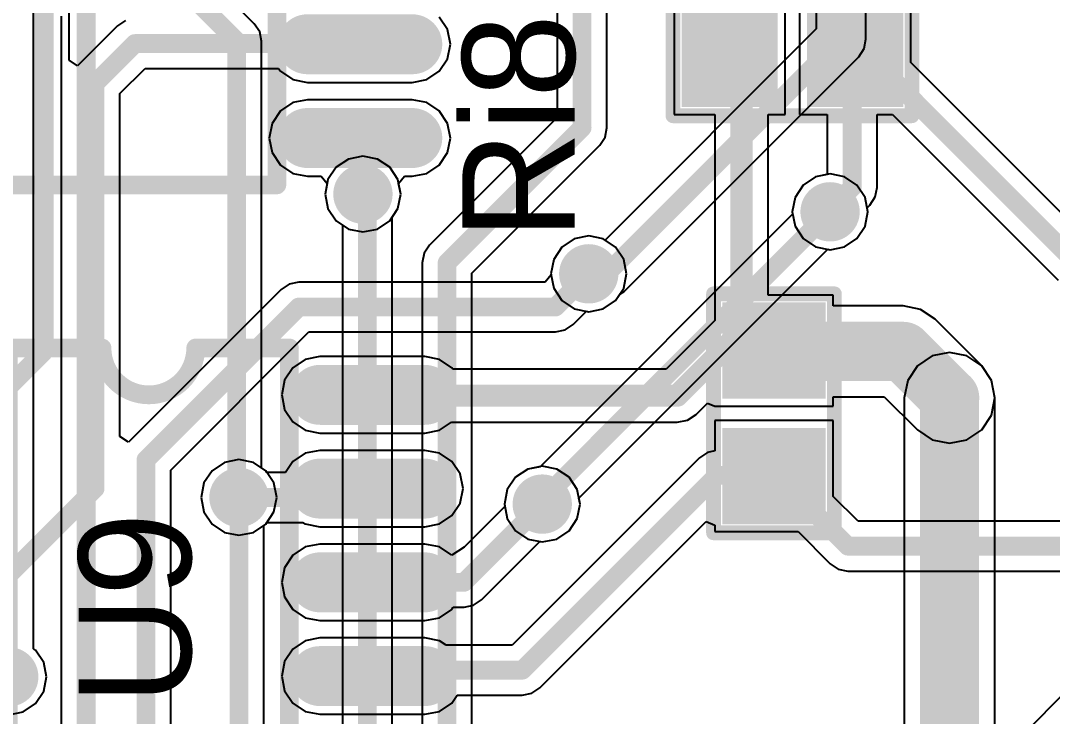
# Model space of a CAD drawing. Extents: x 60 to 151, y 116 to 276.
# Drawn here: x 85.82 to 99.8, y 165.63 to 175.06 of the extents above; entities that cross this region are included whole.
import ezdxf

# ---------------------------------------------------------------- set-up
doc = ezdxf.new("R2010")
doc.units = 0
doc.header["$MEASUREMENT"] = 0
doc.layers.get('0').update_dxf_attribs({"linetype": 'CONTINUOUS'})
for name, color, linetype in [('BOTTOMLAYER', 5, 'CONTINUOUS'), ('BOTTOMSOLDER', 6, 'CONTINUOUS'), ('MULTILAYER', 9, 'CONTINUOUS'), ('TOPLAYER', 1, 'CONTINUOUS'), ('TOPOVERLAY', 2, 'CONTINUOUS'), ('TOPPASTE', 8, 'CONTINUOUS'), ('TOPSOLDER', 216, 'CONTINUOUS'), ('VIAHOLELAYER', 16, 'CONTINUOUS')]:
    doc.layers.add(name, color=color, linetype=linetype)

# ---------------------------------------------------------------- blocks, each defined once
blk = doc.blocks.new('____16_8')
at = {"layer": 'TOPLAYER', "const_width": 0.61}
for points in [[(0.711, 0), (-0.711, 0)], [(6.769, 0), (5.347, 0)], [(0.711, -1.27), (-0.711, -1.27)], [(6.769, -1.27), (5.347, -1.27)], [(0.711, -2.54), (-0.711, -2.54)], [(6.769, -2.54), (5.347, -2.54)], [(0.711, -3.81), (-0.711, -3.81)], [(6.769, -3.81), (5.347, -3.81)], [(0.711, -5.08), (-0.711, -5.08)], [(6.769, -5.08), (5.347, -5.08)], [(0.711, -6.35), (-0.711, -6.35)], [(6.769, -6.35), (5.347, -6.35)], [(0.711, -7.62), (-0.711, -7.62)], [(6.769, -7.62), (5.347, -7.62)], [(0.711, -8.89), (-0.711, -8.89)], [(6.769, -8.89), (5.347, -8.89)]]:
    blk.add_lwpolyline(points, dxfattribs=at)
at = {"layer": 'TOPLAYER', "const_width": 0.305}
for points in [[(-0.864, 0, 1), (-0.559, 0, 1)], [(0.559, 0, 1), (0.864, 0, 1)], [(5.194, 0, 1), (5.499, 0, 1)], [(6.617, 0, 1), (6.922, 0, 1)], [(-0.864, -1.27, 1), (-0.559, -1.27, 1)], [(0.559, -1.27, 1), (0.864, -1.27, 1)], [(5.194, -1.27, 1), (5.499, -1.27, 1)], [(6.617, -1.27, 1), (6.922, -1.27, 1)], [(-0.864, -2.54, 1), (-0.559, -2.54, 1)], [(0.559, -2.54, 1), (0.864, -2.54, 1)], [(5.194, -2.54, 1), (5.499, -2.54, 1)], [(6.617, -2.54, 1), (6.922, -2.54, 1)], [(-0.864, -3.81, 1), (-0.559, -3.81, 1)], [(0.559, -3.81, 1), (0.864, -3.81, 1)], [(5.194, -3.81, 1), (5.499, -3.81, 1)], [(6.617, -3.81, 1), (6.922, -3.81, 1)], [(-0.864, -5.08, 1), (-0.559, -5.08, 1)], [(0.559, -5.08, 1), (0.864, -5.08, 1)], [(5.194, -5.08, 1), (5.499, -5.08, 1)], [(6.617, -5.08, 1), (6.922, -5.08, 1)], [(-0.864, -6.35, 1), (-0.559, -6.35, 1)], [(0.559, -6.35, 1), (0.864, -6.35, 1)], [(5.194, -6.35, 1), (5.499, -6.35, 1)], [(6.617, -6.35, 1), (6.922, -6.35, 1)], [(-0.864, -7.62, 1), (-0.559, -7.62, 1)], [(0.559, -7.62, 1), (0.864, -7.62, 1)], [(5.194, -7.62, 1), (5.499, -7.62, 1)], [(6.617, -7.62, 1), (6.922, -7.62, 1)], [(-0.864, -8.89, 1), (-0.559, -8.89, 1)], [(0.559, -8.89, 1), (0.864, -8.89, 1)], [(5.194, -8.89, 1), (5.499, -8.89, 1)], [(6.617, -8.89, 1), (6.922, -8.89, 1)]]:
    blk.add_lwpolyline(points, format="xyb", close=True, dxfattribs=at)
at = {"layer": 'TOPOVERLAY', "const_width": 0.254}
for points in [[(1.124, 0.635), (2.394, 0.635)], [(1.124, -9.525), (1.124, 0.635)], [(3.664, 0.635), (4.934, 0.635)], [(4.934, -9.525), (4.934, 0.635)], [(1.124, -9.525), (4.934, -9.525)]]:
    blk.add_lwpolyline(points, dxfattribs=at)
at = {"layer": 'TOPOVERLAY', "const_width": 0.127}
for points in [[(1.061, 0.635, 1), (1.188, 0.635, 1)], [(1.061, 0.635, 1), (1.188, 0.635, 1)], [(2.331, 0.635, 1), (2.458, 0.635, 1)], [(2.331, 0.635, 1), (2.458, 0.635, 1)], [(3.601, 0.635, 1), (3.728, 0.635, 1)], [(3.601, 0.635, 1), (3.728, 0.635, 1)], [(4.871, 0.635, 1), (4.998, 0.635, 1)], [(4.871, 0.635, 1), (4.998, 0.635, 1)], [(1.061, -9.525, 1), (1.188, -9.525, 1)], [(1.061, -9.525, 1), (1.188, -9.525, 1)], [(4.871, -9.525, 1), (4.998, -9.525, 1)], [(4.871, -9.525, 1), (4.998, -9.525, 1)]]:
    blk.add_lwpolyline(points, format="xyb", close=True, dxfattribs=at)
at = {"layer": 'TOPOVERLAY', "const_width": 0.254}
blk.add_lwpolyline([(3.664, 0.635, -1), (2.394, 0.635)], format="xyb", dxfattribs=at)
at = {"layer": 'TOPPASTE', "const_width": 0.61}
for points in [[(0.711, 0), (-0.711, 0)], [(6.769, 0), (5.347, 0)], [(0.711, -1.27), (-0.711, -1.27)], [(6.769, -1.27), (5.347, -1.27)], [(0.711, -2.54), (-0.711, -2.54)], [(6.769, -2.54), (5.347, -2.54)], [(0.711, -3.81), (-0.711, -3.81)], [(6.769, -3.81), (5.347, -3.81)], [(0.711, -5.08), (-0.711, -5.08)], [(6.769, -5.08), (5.347, -5.08)], [(0.711, -6.35), (-0.711, -6.35)], [(6.769, -6.35), (5.347, -6.35)], [(0.711, -7.62), (-0.711, -7.62)], [(6.769, -7.62), (5.347, -7.62)], [(0.711, -8.89), (-0.711, -8.89)], [(6.769, -8.89), (5.347, -8.89)]]:
    blk.add_lwpolyline(points, dxfattribs=at)
at = {"layer": 'TOPPASTE', "const_width": 0.305}
for points in [[(-0.864, 0, 1), (-0.559, 0, 1)], [(0.559, 0, 1), (0.864, 0, 1)], [(5.194, 0, 1), (5.499, 0, 1)], [(6.617, 0, 1), (6.922, 0, 1)], [(-0.864, -1.27, 1), (-0.559, -1.27, 1)], [(0.559, -1.27, 1), (0.864, -1.27, 1)], [(5.194, -1.27, 1), (5.499, -1.27, 1)], [(6.617, -1.27, 1), (6.922, -1.27, 1)], [(-0.864, -2.54, 1), (-0.559, -2.54, 1)], [(0.559, -2.54, 1), (0.864, -2.54, 1)], [(5.194, -2.54, 1), (5.499, -2.54, 1)], [(6.617, -2.54, 1), (6.922, -2.54, 1)], [(-0.864, -3.81, 1), (-0.559, -3.81, 1)], [(0.559, -3.81, 1), (0.864, -3.81, 1)], [(5.194, -3.81, 1), (5.499, -3.81, 1)], [(6.617, -3.81, 1), (6.922, -3.81, 1)], [(-0.864, -5.08, 1), (-0.559, -5.08, 1)], [(0.559, -5.08, 1), (0.864, -5.08, 1)], [(5.194, -5.08, 1), (5.499, -5.08, 1)], [(6.617, -5.08, 1), (6.922, -5.08, 1)], [(-0.864, -6.35, 1), (-0.559, -6.35, 1)], [(0.559, -6.35, 1), (0.864, -6.35, 1)], [(5.194, -6.35, 1), (5.499, -6.35, 1)], [(6.617, -6.35, 1), (6.922, -6.35, 1)], [(-0.864, -7.62, 1), (-0.559, -7.62, 1)], [(0.559, -7.62, 1), (0.864, -7.62, 1)], [(5.194, -7.62, 1), (5.499, -7.62, 1)], [(6.617, -7.62, 1), (6.922, -7.62, 1)], [(-0.864, -8.89, 1), (-0.559, -8.89, 1)], [(0.559, -8.89, 1), (0.864, -8.89, 1)], [(5.194, -8.89, 1), (5.499, -8.89, 1)], [(6.617, -8.89, 1), (6.922, -8.89, 1)]]:
    blk.add_lwpolyline(points, format="xyb", close=True, dxfattribs=at)
at = {"layer": 'TOPSOLDER', "const_width": 0.813}
for points in [[(0.711, 0), (-0.711, 0)], [(6.769, 0), (5.347, 0)], [(0.711, -1.27), (-0.711, -1.27)], [(6.769, -1.27), (5.347, -1.27)], [(0.711, -2.54), (-0.711, -2.54)], [(6.769, -2.54), (5.347, -2.54)], [(0.711, -3.81), (-0.711, -3.81)], [(6.769, -3.81), (5.347, -3.81)], [(0.711, -5.08), (-0.711, -5.08)], [(6.769, -5.08), (5.347, -5.08)], [(0.711, -6.35), (-0.711, -6.35)], [(6.769, -6.35), (5.347, -6.35)], [(0.711, -7.62), (-0.711, -7.62)], [(6.769, -7.62), (5.347, -7.62)], [(0.711, -8.89), (-0.711, -8.89)], [(6.769, -8.89), (5.347, -8.89)]]:
    blk.add_lwpolyline(points, dxfattribs=at)
at = {"layer": 'TOPSOLDER', "const_width": 0.406}
for points in [[(-0.914, 0, 1), (-0.508, 0, 1)], [(0.508, 0, 1), (0.914, 0, 1)], [(5.144, 0, 1), (5.55, 0, 1)], [(6.566, 0, 1), (6.972, 0, 1)], [(-0.914, -1.27, 1), (-0.508, -1.27, 1)], [(0.508, -1.27, 1), (0.914, -1.27, 1)], [(5.144, -1.27, 1), (5.55, -1.27, 1)], [(6.566, -1.27, 1), (6.972, -1.27, 1)], [(-0.914, -2.54, 1), (-0.508, -2.54, 1)], [(0.508, -2.54, 1), (0.914, -2.54, 1)], [(5.144, -2.54, 1), (5.55, -2.54, 1)], [(6.566, -2.54, 1), (6.972, -2.54, 1)], [(-0.914, -3.81, 1), (-0.508, -3.81, 1)], [(0.508, -3.81, 1), (0.914, -3.81, 1)], [(5.144, -3.81, 1), (5.55, -3.81, 1)], [(6.566, -3.81, 1), (6.972, -3.81, 1)], [(-0.914, -5.08, 1), (-0.508, -5.08, 1)], [(0.508, -5.08, 1), (0.914, -5.08, 1)], [(5.144, -5.08, 1), (5.55, -5.08, 1)], [(6.566, -5.08, 1), (6.972, -5.08, 1)], [(-0.914, -6.35, 1), (-0.508, -6.35, 1)], [(0.508, -6.35, 1), (0.914, -6.35, 1)], [(5.144, -6.35, 1), (5.55, -6.35, 1)], [(6.566, -6.35, 1), (6.972, -6.35, 1)], [(-0.914, -7.62, 1), (-0.508, -7.62, 1)], [(0.508, -7.62, 1), (0.914, -7.62, 1)], [(5.144, -7.62, 1), (5.55, -7.62, 1)], [(6.566, -7.62, 1), (6.972, -7.62, 1)], [(-0.914, -8.89, 1), (-0.508, -8.89, 1)], [(0.508, -8.89, 1), (0.914, -8.89, 1)], [(5.144, -8.89, 1), (5.55, -8.89, 1)], [(6.566, -8.89, 1), (6.972, -8.89, 1)]]:
    blk.add_lwpolyline(points, format="xyb", close=True, dxfattribs=at)
blk = doc.blocks.new('0603__57')
at = {"layer": 'TOPLAYER'}
for points in [[(-0.55, -0.6), (0.55, -0.6), (-0.55, 0.6), (0.55, 0.6)], [(1.15, -0.6), (2.25, -0.6), (1.15, 0.6), (2.25, 0.6)]]:
    blk.add_solid(points, dxfattribs=at)
at = {"layer": 'TOPOVERLAY', "const_width": 0.2}
for points in [[(-0.769, 0.819), (-0.769, -0.819)], [(2.469, 0.819), (-0.769, 0.819)], [(2.469, 0.819), (2.469, -0.819)], [(2.469, -0.819), (-0.769, -0.819)]]:
    blk.add_lwpolyline(points, dxfattribs=at)
at = {"layer": 'TOPOVERLAY', "const_width": 0.1}
for points in [[(-0.819, 0.819, 1), (-0.719, 0.819, 1)], [(-0.819, 0.819, 1), (-0.719, 0.819, 1)], [(2.419, 0.819, 1), (2.519, 0.819, 1)], [(2.419, 0.819, 1), (2.519, 0.819, 1)], [(-0.819, -0.819, 1), (-0.719, -0.819, 1)], [(-0.819, -0.819, 1), (-0.719, -0.819, 1)], [(2.419, -0.819, 1), (2.519, -0.819, 1)], [(2.419, -0.819, 1), (2.519, -0.819, 1)]]:
    blk.add_lwpolyline(points, format="xyb", close=True, dxfattribs=at)
at = {"layer": 'TOPPASTE'}
for points in [[(-0.55, -0.6), (0.55, -0.6), (-0.55, 0.6), (0.55, 0.6)], [(1.15, -0.6), (2.25, -0.6), (1.15, 0.6), (2.25, 0.6)]]:
    blk.add_solid(points, dxfattribs=at)
at = {"layer": 'TOPSOLDER'}
for points in [[(-0.652, -0.702), (0.652, -0.702), (-0.652, 0.702), (0.652, 0.702)], [(1.048, -0.702), (2.352, -0.702), (1.048, 0.702), (2.352, 0.702)]]:
    blk.add_solid(points, dxfattribs=at)
blk = doc.blocks.new('0603__60')
at = {"layer": 'TOPLAYER'}
for points in [[(-0.55, -0.6), (0.55, -0.6), (-0.55, 0.6), (0.55, 0.6)], [(1.15, -0.6), (2.25, -0.6), (1.15, 0.6), (2.25, 0.6)]]:
    blk.add_solid(points, dxfattribs=at)
at = {"layer": 'TOPOVERLAY', "const_width": 0.2}
for points in [[(-0.769, 0.819), (-0.769, -0.819)], [(-0.769, 0.819), (2.469, 0.819)], [(2.469, 0.819), (2.469, -0.819)], [(-0.769, -0.819), (2.469, -0.819)]]:
    blk.add_lwpolyline(points, dxfattribs=at)
at = {"layer": 'TOPOVERLAY', "const_width": 0.1}
for points in [[(-0.819, 0.819, 1), (-0.719, 0.819, 1)], [(-0.819, 0.819, 1), (-0.719, 0.819, 1)], [(2.419, 0.819, 1), (2.519, 0.819, 1)], [(2.419, 0.819, 1), (2.519, 0.819, 1)], [(-0.819, -0.819, 1), (-0.719, -0.819, 1)], [(-0.819, -0.819, 1), (-0.719, -0.819, 1)], [(2.419, -0.819, 1), (2.519, -0.819, 1)], [(2.419, -0.819, 1), (2.519, -0.819, 1)]]:
    blk.add_lwpolyline(points, format="xyb", close=True, dxfattribs=at)
at = {"layer": 'TOPPASTE'}
for points in [[(-0.55, -0.6), (0.55, -0.6), (-0.55, 0.6), (0.55, 0.6)], [(1.15, -0.6), (2.25, -0.6), (1.15, 0.6), (2.25, 0.6)]]:
    blk.add_solid(points, dxfattribs=at)
at = {"layer": 'TOPSOLDER'}
for points in [[(-0.652, -0.702), (0.652, -0.702), (-0.652, 0.702), (0.652, 0.702)], [(1.048, -0.702), (2.352, -0.702), (1.048, 0.702), (2.352, 0.702)]]:
    blk.add_solid(points, dxfattribs=at)
blk = doc.blocks.new('____14_96')
at = {"layer": 'TOPLAYER', "const_width": 0.61}
for points in [[(0.711, 0), (-0.711, 0)], [(6.999, 0), (5.577, 0)], [(0.711, -1.27), (-0.711, -1.27)], [(6.999, -1.27), (5.577, -1.27)], [(0.711, -2.54), (-0.711, -2.54)], [(6.999, -2.54), (5.577, -2.54)], [(0.711, -3.81), (-0.711, -3.81)], [(6.999, -3.81), (5.577, -3.81)], [(0.711, -5.08), (-0.711, -5.08)], [(6.999, -5.08), (5.577, -5.08)], [(0.711, -6.35), (-0.711, -6.35)], [(6.999, -6.35), (5.577, -6.35)], [(0.711, -7.62), (-0.711, -7.62)], [(6.999, -7.62), (5.577, -7.62)]]:
    blk.add_lwpolyline(points, dxfattribs=at)
at = {"layer": 'TOPLAYER', "const_width": 0.305}
for points in [[(-0.864, 0, 1), (-0.559, 0, 1)], [(0.559, 0, 1), (0.864, 0, 1)], [(5.424, 0, 1), (5.729, 0, 1)], [(6.847, 0, 1), (7.152, 0, 1)], [(-0.864, -1.27, 1), (-0.559, -1.27, 1)], [(0.559, -1.27, 1), (0.864, -1.27, 1)], [(5.424, -1.27, 1), (5.729, -1.27, 1)], [(6.847, -1.27, 1), (7.152, -1.27, 1)], [(-0.864, -2.54, 1), (-0.559, -2.54, 1)], [(0.559, -2.54, 1), (0.864, -2.54, 1)], [(5.424, -2.54, 1), (5.729, -2.54, 1)], [(6.847, -2.54, 1), (7.152, -2.54, 1)], [(-0.864, -3.81, 1), (-0.559, -3.81, 1)], [(0.559, -3.81, 1), (0.864, -3.81, 1)], [(5.424, -3.81, 1), (5.729, -3.81, 1)], [(6.847, -3.81, 1), (7.152, -3.81, 1)], [(-0.864, -5.08, 1), (-0.559, -5.08, 1)], [(0.559, -5.08, 1), (0.864, -5.08, 1)], [(5.424, -5.08, 1), (5.729, -5.08, 1)], [(6.847, -5.08, 1), (7.152, -5.08, 1)], [(-0.864, -6.35, 1), (-0.559, -6.35, 1)], [(0.559, -6.35, 1), (0.864, -6.35, 1)], [(5.424, -6.35, 1), (5.729, -6.35, 1)], [(6.847, -6.35, 1), (7.152, -6.35, 1)], [(-0.864, -7.62, 1), (-0.559, -7.62, 1)], [(0.559, -7.62, 1), (0.864, -7.62, 1)], [(5.424, -7.62, 1), (5.729, -7.62, 1)], [(6.847, -7.62, 1), (7.152, -7.62, 1)]]:
    blk.add_lwpolyline(points, format="xyb", close=True, dxfattribs=at)
at = {"layer": 'TOPOVERLAY', "const_width": 0.254}
for points in [[(1.124, -8.255), (1.124, 0.635)], [(1.124, 0.635), (2.509, 0.635)], [(3.779, 0.635), (5.164, 0.635)], [(5.164, -8.255), (5.164, 0.635)], [(1.124, -8.255), (5.164, -8.255)]]:
    blk.add_lwpolyline(points, dxfattribs=at)
at = {"layer": 'TOPOVERLAY', "const_width": 0.127}
for points in [[(1.06, 0.635, 1), (1.187, 0.635, 1)], [(1.06, 0.635, 1), (1.187, 0.635, 1)], [(2.445, 0.635, 1), (2.572, 0.635, 1)], [(2.445, 0.635, 1), (2.572, 0.635, 1)], [(3.715, 0.635, 1), (3.842, 0.635, 1)], [(3.715, 0.635, 1), (3.842, 0.635, 1)], [(5.1, 0.635, 1), (5.227, 0.635, 1)], [(5.1, 0.635, 1), (5.227, 0.635, 1)], [(1.06, -8.255, 1), (1.187, -8.255, 1)], [(1.06, -8.255, 1), (1.187, -8.255, 1)], [(5.1, -8.255, 1), (5.227, -8.255, 1)], [(5.1, -8.255, 1), (5.227, -8.255, 1)]]:
    blk.add_lwpolyline(points, format="xyb", close=True, dxfattribs=at)
at = {"layer": 'TOPOVERLAY', "const_width": 0.254}
blk.add_lwpolyline([(3.779, 0.635, -1), (2.509, 0.635)], format="xyb", dxfattribs=at)
at = {"layer": 'TOPPASTE', "const_width": 0.61}
for points in [[(0.711, 0), (-0.711, 0)], [(6.999, 0), (5.577, 0)], [(0.711, -1.27), (-0.711, -1.27)], [(6.999, -1.27), (5.577, -1.27)], [(0.711, -2.54), (-0.711, -2.54)], [(6.999, -2.54), (5.577, -2.54)], [(0.711, -3.81), (-0.711, -3.81)], [(6.999, -3.81), (5.577, -3.81)], [(0.711, -5.08), (-0.711, -5.08)], [(6.999, -5.08), (5.577, -5.08)], [(0.711, -6.35), (-0.711, -6.35)], [(6.999, -6.35), (5.577, -6.35)], [(0.711, -7.62), (-0.711, -7.62)], [(6.999, -7.62), (5.577, -7.62)]]:
    blk.add_lwpolyline(points, dxfattribs=at)
at = {"layer": 'TOPPASTE', "const_width": 0.305}
for points in [[(-0.864, 0, 1), (-0.559, 0, 1)], [(0.559, 0, 1), (0.864, 0, 1)], [(5.424, 0, 1), (5.729, 0, 1)], [(6.847, 0, 1), (7.152, 0, 1)], [(-0.864, -1.27, 1), (-0.559, -1.27, 1)], [(0.559, -1.27, 1), (0.864, -1.27, 1)], [(5.424, -1.27, 1), (5.729, -1.27, 1)], [(6.847, -1.27, 1), (7.152, -1.27, 1)], [(-0.864, -2.54, 1), (-0.559, -2.54, 1)], [(0.559, -2.54, 1), (0.864, -2.54, 1)], [(5.424, -2.54, 1), (5.729, -2.54, 1)], [(6.847, -2.54, 1), (7.152, -2.54, 1)], [(-0.864, -3.81, 1), (-0.559, -3.81, 1)], [(0.559, -3.81, 1), (0.864, -3.81, 1)], [(5.424, -3.81, 1), (5.729, -3.81, 1)], [(6.847, -3.81, 1), (7.152, -3.81, 1)], [(-0.864, -5.08, 1), (-0.559, -5.08, 1)], [(0.559, -5.08, 1), (0.864, -5.08, 1)], [(5.424, -5.08, 1), (5.729, -5.08, 1)], [(6.847, -5.08, 1), (7.152, -5.08, 1)], [(-0.864, -6.35, 1), (-0.559, -6.35, 1)], [(0.559, -6.35, 1), (0.864, -6.35, 1)], [(5.424, -6.35, 1), (5.729, -6.35, 1)], [(6.847, -6.35, 1), (7.152, -6.35, 1)], [(-0.864, -7.62, 1), (-0.559, -7.62, 1)], [(0.559, -7.62, 1), (0.864, -7.62, 1)], [(5.424, -7.62, 1), (5.729, -7.62, 1)], [(6.847, -7.62, 1), (7.152, -7.62, 1)]]:
    blk.add_lwpolyline(points, format="xyb", close=True, dxfattribs=at)
at = {"layer": 'TOPSOLDER', "const_width": 0.813}
for points in [[(0.711, 0), (-0.711, 0)], [(6.999, 0), (5.577, 0)], [(0.711, -1.27), (-0.711, -1.27)], [(6.999, -1.27), (5.577, -1.27)], [(0.711, -2.54), (-0.711, -2.54)], [(6.999, -2.54), (5.577, -2.54)], [(0.711, -3.81), (-0.711, -3.81)], [(6.999, -3.81), (5.577, -3.81)], [(0.711, -5.08), (-0.711, -5.08)], [(6.999, -5.08), (5.577, -5.08)], [(0.711, -6.35), (-0.711, -6.35)], [(6.999, -6.35), (5.577, -6.35)], [(0.711, -7.62), (-0.711, -7.62)], [(6.999, -7.62), (5.577, -7.62)]]:
    blk.add_lwpolyline(points, dxfattribs=at)
at = {"layer": 'TOPSOLDER', "const_width": 0.406}
for points in [[(-0.914, 0, 1), (-0.508, 0, 1)], [(0.508, 0, 1), (0.914, 0, 1)], [(5.374, 0, 1), (5.78, 0, 1)], [(6.796, 0, 1), (7.202, 0, 1)], [(-0.914, -1.27, 1), (-0.508, -1.27, 1)], [(0.508, -1.27, 1), (0.914, -1.27, 1)], [(5.374, -1.27, 1), (5.78, -1.27, 1)], [(6.796, -1.27, 1), (7.202, -1.27, 1)], [(-0.914, -2.54, 1), (-0.508, -2.54, 1)], [(0.508, -2.54, 1), (0.914, -2.54, 1)], [(5.374, -2.54, 1), (5.78, -2.54, 1)], [(6.796, -2.54, 1), (7.202, -2.54, 1)], [(-0.914, -3.81, 1), (-0.508, -3.81, 1)], [(0.508, -3.81, 1), (0.914, -3.81, 1)], [(5.374, -3.81, 1), (5.78, -3.81, 1)], [(6.796, -3.81, 1), (7.202, -3.81, 1)], [(-0.914, -5.08, 1), (-0.508, -5.08, 1)], [(0.508, -5.08, 1), (0.914, -5.08, 1)], [(5.374, -5.08, 1), (5.78, -5.08, 1)], [(6.796, -5.08, 1), (7.202, -5.08, 1)], [(-0.914, -6.35, 1), (-0.508, -6.35, 1)], [(0.508, -6.35, 1), (0.914, -6.35, 1)], [(5.374, -6.35, 1), (5.78, -6.35, 1)], [(6.796, -6.35, 1), (7.202, -6.35, 1)], [(-0.914, -7.62, 1), (-0.508, -7.62, 1)], [(0.508, -7.62, 1), (0.914, -7.62, 1)], [(5.374, -7.62, 1), (5.78, -7.62, 1)], [(6.796, -7.62, 1), (7.202, -7.62, 1)]]:
    blk.add_lwpolyline(points, format="xyb", close=True, dxfattribs=at)

msp = doc.modelspace()

# ---------------------------------------------------------------- linework, layer by layer
at = {"layer": 'BOTTOMLAYER'}
for p, q in [((96.605, 182.646), (96.605, 174.945)), ((97.279, 174.806), (97.279, 182.646)), ((93.095, 176.887), (93.095, 173.745)), ((93.769, 173.606), (93.769, 176.659)), ((88.99, 175.014), (87.79, 176.215)), ((85.999, 166.546), (85.999, 175.327)), ((86.375, 175.117), (86.375, 165.518)), ((89.063, 174.905), (88.99, 175.014)), ((89.089, 174.776), (89.063, 174.905)), ((96.605, 174.945), (93.743, 172.083)), ((89.089, 168.996), (89.089, 174.776)), ((97.253, 174.677), (97.279, 174.806)), ((97.18, 174.568), (97.253, 174.677)), ((94, 171.388), (97.18, 174.568)), ((93.095, 173.745), (91.364, 172.014)), ((93.743, 173.477), (93.769, 173.606)), ((91.939, 171.637), (93.67, 173.368)), ((93.67, 173.368), (93.743, 173.477)), ((93.67, 173.368), (93.67, 173.368)), ((93.67, 173.368), (93.67, 173.368)), ((90.266, 173.18), (90.099, 173.069)), ((90.462, 173.219), (90.266, 173.18)), ((90.658, 173.18), (90.462, 173.219)), ((90.825, 173.069), (90.658, 173.18)), ((90.099, 173.069), (89.988, 172.902)), ((90.936, 172.902), (90.825, 173.069)), ((96.792, 172.979), (96.596, 172.94)), ((96.988, 172.94), (96.792, 172.979)), ((89.988, 172.902), (89.949, 172.706)), ((90.975, 172.706), (90.936, 172.902)), ((96.429, 172.829), (96.318, 172.662)), ((96.596, 172.94), (96.429, 172.829)), ((97.155, 172.829), (96.988, 172.94)), ((97.266, 172.662), (97.155, 172.829)), ((89.949, 172.706), (89.988, 172.51)), ((90.936, 172.51), (90.975, 172.706)), ((96.318, 172.662), (96.279, 172.466)), ((97.305, 172.466), (97.266, 172.662)), ((89.988, 172.51), (90.099, 172.343)), ((90.859, 172.394), (90.936, 172.51)), ((90.859, 165.296), (90.859, 172.394)), ((96.285, 172.435), (92.863, 169.013)), ((96.279, 172.466), (96.285, 172.435)), ((97.266, 172.27), (97.305, 172.466)), ((90.099, 172.343), (90.185, 172.286)), ((90.185, 172.286), (90.185, 165.435)), ((97.155, 172.103), (97.266, 172.27)), ((93.522, 172.139), (93.326, 172.1)), ((93.718, 172.1), (93.522, 172.139)), ((91.364, 172.014), (91.291, 171.905)), ((93.159, 171.989), (93.048, 171.822)), ((93.326, 172.1), (93.159, 171.989)), ((93.743, 172.083), (93.718, 172.1)), ((96.792, 171.953), (96.988, 171.992)), ((96.988, 171.992), (97.155, 172.103)), ((91.291, 171.905), (91.265, 171.776)), ((93.389, 168.587), (96.761, 171.959)), ((96.761, 171.959), (96.792, 171.953)), ((91.265, 171.776), (91.265, 163.995)), ((93.048, 171.822), (93.009, 171.626)), ((91.939, 163.856), (91.939, 171.637)), ((93.009, 171.626), (93.048, 171.43)), ((93.048, 171.43), (93.159, 171.263)), ((93.885, 171.263), (93.942, 171.349)), ((93.942, 171.349), (94, 171.388)), ((93.159, 171.263), (93.326, 171.152)), ((93.326, 171.152), (93.522, 171.113)), ((93.522, 171.113), (93.718, 171.152)), ((93.718, 171.152), (93.885, 171.263)), ((98.177, 170.514), (97.977, 170.381)), ((98.412, 170.561), (98.177, 170.514)), ((98.647, 170.514), (98.412, 170.561)), ((98.847, 170.381), (98.647, 170.514)), ((97.977, 170.381), (97.844, 170.181)), ((98.98, 170.181), (98.847, 170.381)), ((97.844, 170.181), (97.797, 169.946)), ((99.027, 169.946), (98.98, 170.181)), ((97.797, 169.946), (97.797, 162.897)), ((99.027, 162.716), (99.027, 169.946)), ((89.145, 168.959), (89.089, 168.996)), ((89.256, 168.792), (89.145, 168.959)), ((92.696, 168.98), (92.529, 168.869)), ((92.863, 169.013), (92.696, 168.98)), ((89.295, 168.596), (89.256, 168.792)), ((92.529, 168.869), (92.418, 168.702)), ((92.418, 168.702), (92.379, 168.506)), ((89.256, 168.4), (89.295, 168.596)), ((92.379, 168.506), (92.418, 168.31)), ((93.366, 168.31), (93.405, 168.506)), ((93.405, 168.506), (93.389, 168.587)), ((89.145, 168.233), (89.256, 168.4)), ((89.119, 168.216), (89.145, 168.233)), ((89.119, 165.056), (89.119, 168.216)), ((92.418, 168.31), (92.529, 168.143)), ((93.255, 168.143), (93.366, 168.31)), ((92.529, 168.143), (92.696, 168.032)), ((93.088, 168.032), (93.255, 168.143)), ((92.696, 168.032), (92.892, 167.993)), ((92.892, 167.993), (93.088, 168.032)), ((86.025, 166.529), (85.999, 166.546)), ((86.136, 166.362), (86.025, 166.529)), ((86.175, 166.166), (86.136, 166.362)), ((86.136, 165.97), (86.175, 166.166)), ((86.025, 165.803), (86.136, 165.97)), ((100.094, 166.074), (99.314, 165.294)), ((85.662, 165.653), (85.858, 165.692)), ((85.858, 165.692), (86.025, 165.803))]:
    msp.add_line(p, q, dxfattribs=at)
for points, const_width in [([(96.942, 174.806), (96.942, 183.206)], 0.254), ([(93.432, 173.606), (93.432, 177.026)], 0.254), ([(87.492, 176.036), (88.752, 174.776)], 0.254), ([(86.712, 165.266), (86.712, 175.256)], 0.254), ([(88.752, 168.596), (88.752, 174.776)], 0.254), ([(93.762, 171.626), (96.942, 174.806)], 0.254), ([(91.602, 171.776), (93.432, 173.606)], 0.254), ([(90.462, 172.706), (90.522, 172.646)], 0.254), ([(90.522, 165.296), (90.522, 172.646)], 0.254), ([(92.892, 168.566), (96.792, 172.466)], 0.254), ([(91.602, 163.856), (91.602, 171.776)], 0.254), ([(93.522, 171.626), (93.762, 171.626)], 0.254), ([(98.412, 162.716), (98.412, 169.946)], 0.8), ([(88.782, 165.056), (88.782, 168.596)], 0.254), ([(92.892, 168.506), (92.892, 168.566)], 0.254)]:
    msp.add_lwpolyline(points, dxfattribs=dict(at, const_width=const_width))
for points, const_width in [([(88.688, 174.776, 1), (88.815, 174.776, 1)], 0.127), ([(88.688, 174.776, 1), (88.815, 174.776, 1)], 0.127), ([(96.879, 174.806, 1), (97.006, 174.806, 1)], 0.127), ([(96.879, 174.806, 1), (97.006, 174.806, 1)], 0.127), ([(93.369, 173.606, 1), (93.496, 173.606, 1)], 0.127), ([(93.369, 173.606, 1), (93.496, 173.606, 1)], 0.127), ([(90.312, 172.706, 1), (90.612, 172.706, 1)], 0.3), ([(90.399, 172.706, 1), (90.526, 172.706, 1)], 0.127), ([(90.459, 172.646, 1), (90.586, 172.646, 1)], 0.127), ([(90.459, 172.646, 1), (90.586, 172.646, 1)], 0.127), ([(96.642, 172.466, 1), (96.942, 172.466, 1)], 0.3), ([(96.729, 172.466, 1), (96.856, 172.466, 1)], 0.127), ([(91.539, 171.776, 1), (91.666, 171.776, 1)], 0.127), ([(91.539, 171.776, 1), (91.666, 171.776, 1)], 0.127), ([(93.372, 171.626, 1), (93.672, 171.626, 1)], 0.3), ([(93.458, 171.626, 1), (93.585, 171.626, 1)], 0.127), ([(93.698, 171.626, 1), (93.825, 171.626, 1)], 0.127), ([(93.698, 171.626, 1), (93.825, 171.626, 1)], 0.127), ([(98.212, 169.946, 1), (98.612, 169.946, 1)], 0.4), ([(98.262, 169.946, 1), (98.562, 169.946, 1)], 0.3), ([(88.632, 168.596, 1), (88.932, 168.596, 1)], 0.3), ([(92.742, 168.506, 1), (93.042, 168.506, 1)], 0.3), ([(88.688, 168.596, 1), (88.815, 168.596, 1)], 0.127), ([(88.718, 168.596, 1), (88.845, 168.596, 1)], 0.127), ([(92.829, 168.566, 1), (92.956, 168.566, 1)], 0.127), ([(92.829, 168.566, 1), (92.956, 168.566, 1)], 0.127), ([(92.829, 168.506, 1), (92.956, 168.506, 1)], 0.127), ([(85.512, 166.166, 1), (85.812, 166.166, 1)], 0.3)]:
    msp.add_lwpolyline(points, format="xyb", close=True, dxfattribs=dict(at, const_width=const_width))
at = {"layer": 'BOTTOMSOLDER', "const_width": 0.402}
for points in [[(90.261, 172.706, 1), (90.663, 172.706, 1)], [(96.591, 172.466, 1), (96.993, 172.466, 1)], [(93.321, 171.626, 1), (93.723, 171.626, 1)], [(98.211, 169.946, 1), (98.613, 169.946, 1)], [(88.581, 168.596, 1), (88.983, 168.596, 1)], [(92.691, 168.506, 1), (93.093, 168.506, 1)], [(85.461, 166.166, 1), (85.863, 166.166, 1)]]:
    msp.add_lwpolyline(points, format="xyb", close=True, dxfattribs=at)
at = {"layer": 'MULTILAYER', "const_width": 0.3}
for points in [[(90.312, 172.706, 1), (90.612, 172.706, 1)], [(96.642, 172.466, 1), (96.942, 172.466, 1)], [(93.372, 171.626, 1), (93.672, 171.626, 1)], [(98.262, 169.946, 1), (98.562, 169.946, 1)], [(88.632, 168.596, 1), (88.932, 168.596, 1)], [(92.742, 168.506, 1), (93.042, 168.506, 1)], [(85.512, 166.166, 1), (85.812, 166.166, 1)]]:
    msp.add_lwpolyline(points, format="xyb", close=True, dxfattribs=at)
at = {"layer": 'TOPLAYER'}
for p, q in [((86.479, 174.521), (86.479, 176.227)), ((94.679, 175.389), (94.679, 173.783)), ((96.185, 173.783), (96.185, 175.389)), ((96.379, 175.389), (96.379, 173.783)), ((97.885, 174.489), (97.885, 175.389)), ((87.243, 175.057), (87.134, 174.984)), ((91.61, 174.934), (91.497, 175.102)), ((87.134, 174.984), (86.596, 174.446)), ((91.649, 174.736), (91.61, 174.934)), ((91.61, 174.538), (91.649, 174.736)), ((86.582, 174.452), (86.479, 174.521)), ((91.497, 174.37), (91.61, 174.538)), ((100.261, 172.113), (97.885, 174.489)), ((86.596, 174.446), (86.582, 174.452)), ((87.169, 174.067), (87.511, 174.409)), ((87.511, 174.409), (89.316, 174.409)), ((89.316, 174.409), (89.343, 174.37)), ((89.343, 174.37), (89.511, 174.257)), ((91.329, 174.257), (91.497, 174.37)), ((89.511, 174.257), (89.709, 174.218)), ((89.709, 174.218), (91.131, 174.218)), ((91.131, 174.218), (91.329, 174.257)), ((87.169, 169.421), (87.169, 174.067)), ((89.511, 173.945), (89.343, 173.832)), ((89.709, 173.984), (89.511, 173.945)), ((91.131, 173.984), (89.709, 173.984)), ((91.329, 173.945), (91.131, 173.984)), ((91.497, 173.832), (91.329, 173.945)), ((89.343, 173.832), (89.23, 173.664)), ((91.61, 173.664), (91.497, 173.832)), ((89.23, 173.664), (89.191, 173.466)), ((91.649, 173.466), (91.61, 173.664)), ((94.679, 173.783), (95.232, 173.783)), ((95.232, 173.783), (95.232, 171.339)), ((95.952, 171.339), (95.952, 173.783)), ((95.952, 173.783), (96.185, 173.783)), ((96.379, 173.783), (96.755, 173.783)), ((96.755, 173.783), (96.755, 172.972)), ((97.429, 172.796), (97.429, 173.783)), ((97.429, 173.783), (97.639, 173.783)), ((97.639, 173.783), (99.884, 171.538)), ((89.191, 173.466), (89.23, 173.268)), ((91.61, 173.268), (91.649, 173.466)), ((89.23, 173.268), (89.343, 173.1)), ((91.497, 173.1), (91.61, 173.268)), ((89.343, 173.1), (89.511, 172.987)), ((91.329, 172.987), (91.497, 173.1)), ((89.511, 172.987), (89.709, 172.948)), ((89.709, 172.948), (89.897, 172.948)), ((89.897, 172.948), (89.978, 172.85)), ((90.946, 172.85), (91.027, 172.948)), ((91.027, 172.948), (91.131, 172.948)), ((91.131, 172.948), (91.329, 172.987)), ((96.755, 172.972), (96.596, 172.94)), ((89.978, 172.85), (89.949, 172.706)), ((90.975, 172.706), (90.946, 172.85)), ((96.429, 172.829), (96.318, 172.662)), ((96.596, 172.94), (96.429, 172.829)), ((89.949, 172.706), (89.988, 172.51)), ((90.936, 172.51), (90.975, 172.706)), ((97.33, 172.558), (97.403, 172.667)), ((97.403, 172.667), (97.429, 172.796)), ((96.318, 172.662), (96.279, 172.466)), ((97.294, 172.522), (97.33, 172.558)), ((89.988, 172.51), (90.099, 172.343)), ((90.825, 172.343), (90.936, 172.51)), ((96.279, 172.466), (96.318, 172.27)), ((97.266, 172.27), (97.305, 172.466)), ((97.305, 172.466), (97.294, 172.522)), ((90.099, 172.343), (90.266, 172.232)), ((90.658, 172.232), (90.825, 172.343)), ((96.318, 172.27), (96.429, 172.103)), ((97.155, 172.103), (97.266, 172.27)), ((90.266, 172.232), (90.462, 172.193)), ((90.462, 172.193), (90.658, 172.232)), ((93.522, 172.139), (93.326, 172.1)), ((93.718, 172.1), (93.522, 172.139)), ((93.159, 171.989), (93.048, 171.822)), ((93.326, 172.1), (93.159, 171.989)), ((93.885, 171.989), (93.718, 172.1)), ((93.996, 171.822), (93.885, 171.989)), ((96.429, 172.103), (96.596, 171.992)), ((96.596, 171.992), (96.792, 171.953)), ((96.792, 171.953), (96.988, 171.992)), ((96.988, 171.992), (97.155, 172.103)), ((93.048, 171.822), (93.009, 171.626)), ((94.035, 171.626), (93.996, 171.822)), ((93.012, 171.611), (92.931, 171.513)), ((93.009, 171.626), (93.012, 171.611)), ((93.996, 171.43), (94.035, 171.626)), ((89.354, 171.414), (87.286, 169.346)), ((89.463, 171.487), (89.354, 171.414)), ((89.592, 171.513), (89.463, 171.487)), ((92.931, 171.513), (89.592, 171.513)), ((93.885, 171.263), (93.996, 171.43)), ((95.232, 171.339), (95.229, 171.339)), ((95.229, 171.339), (95.229, 170.992)), ((96.835, 171.339), (95.952, 171.339)), ((96.835, 171.191), (96.835, 171.339)), ((93.522, 171.113), (93.718, 171.152)), ((93.718, 171.152), (93.885, 171.263)), ((97.782, 171.191), (96.835, 171.191)), ((98.017, 171.144), (97.782, 171.191)), ((98.217, 171.011), (98.017, 171.144)), ((93.31, 170.938), (93.491, 171.119)), ((93.491, 171.119), (93.522, 171.113)), ((95.229, 170.992), (94.573, 170.336)), ((98.847, 170.381), (98.217, 171.011)), ((93.072, 170.839), (93.201, 170.865)), ((93.201, 170.865), (93.31, 170.938)), ((93.31, 170.938), (93.31, 170.938)), ((93.31, 170.938), (93.31, 170.938)), ((87.859, 168.967), (89.731, 170.839)), ((89.731, 170.839), (93.072, 170.839)), ((89.681, 170.465), (89.513, 170.352)), ((89.879, 170.504), (89.681, 170.465)), ((91.301, 170.504), (89.879, 170.504)), ((91.499, 170.465), (91.301, 170.504)), ((91.667, 170.352), (91.499, 170.465)), ((89.513, 170.352), (89.4, 170.184)), ((91.678, 170.336), (91.667, 170.352)), ((94.573, 170.336), (91.678, 170.336)), ((98.98, 170.181), (98.847, 170.381)), ((89.4, 170.184), (89.361, 169.986)), ((99.027, 169.946), (98.98, 170.181)), ((89.361, 169.986), (89.4, 169.788)), ((94.977, 169.721), (95.129, 169.874)), ((95.129, 169.874), (95.229, 169.833)), ((96.835, 169.833), (96.835, 169.961)), ((96.835, 169.961), (97.527, 169.961)), ((97.527, 169.961), (97.977, 169.511)), ((98.98, 169.711), (99.027, 169.946)), ((89.4, 169.788), (89.513, 169.62)), ((95.229, 169.833), (95.229, 169.833)), ((95.229, 169.833), (95.229, 169.833)), ((95.229, 169.833), (96.835, 169.833)), ((89.513, 169.62), (89.681, 169.507)), ((91.499, 169.507), (91.662, 169.616)), ((91.662, 169.616), (94.722, 169.616)), ((94.722, 169.616), (94.86, 169.643)), ((94.86, 169.643), (94.977, 169.721)), ((96.835, 169.639), (95.229, 169.639)), ((95.229, 169.639), (95.229, 169.226)), ((96.835, 168.609), (96.835, 169.639)), ((98.847, 169.511), (98.98, 169.711)), ((89.681, 169.507), (89.879, 169.468)), ((89.879, 169.468), (91.301, 169.468)), ((91.301, 169.468), (91.499, 169.507)), ((97.977, 169.511), (98.177, 169.378)), ((98.647, 169.378), (98.847, 169.511)), ((87.272, 169.352), (87.169, 169.421)), ((87.286, 169.346), (87.272, 169.352)), ((98.177, 169.378), (98.412, 169.331)), ((98.412, 169.331), (98.647, 169.378)), ((89.681, 169.195), (89.513, 169.082)), ((89.879, 169.234), (89.681, 169.195)), ((91.301, 169.234), (89.879, 169.234)), ((91.499, 169.195), (91.301, 169.234)), ((91.667, 169.082), (91.499, 169.195)), ((95.133, 169.207), (95.024, 169.134)), ((95.229, 169.226), (95.133, 169.207)), ((88.586, 169.07), (88.419, 168.959)), ((88.782, 169.109), (88.586, 169.07)), ((88.978, 169.07), (88.782, 169.109)), ((89.145, 168.959), (88.978, 169.07)), ((89.513, 169.082), (89.413, 168.933)), ((91.78, 168.914), (91.667, 169.082)), ((95.024, 169.134), (92.483, 166.593)), ((87.859, 163.675), (87.859, 168.967)), ((88.419, 168.959), (88.308, 168.792)), ((89.162, 168.933), (89.145, 168.959)), ((89.413, 168.933), (89.162, 168.933)), ((91.819, 168.716), (91.78, 168.914)), ((92.696, 168.98), (92.529, 168.869)), ((92.892, 169.019), (92.696, 168.98)), ((93.088, 168.98), (92.892, 169.019)), ((93.255, 168.869), (93.088, 168.98)), ((88.308, 168.792), (88.269, 168.596)), ((92.529, 168.869), (92.418, 168.702)), ((93.366, 168.702), (93.255, 168.869)), ((91.78, 168.518), (91.819, 168.716)), ((92.418, 168.702), (92.379, 168.506)), ((93.405, 168.506), (93.366, 168.702)), ((88.269, 168.596), (88.308, 168.4)), ((91.667, 168.35), (91.78, 168.518)), ((92.385, 168.475), (91.832, 167.922)), ((92.379, 168.506), (92.385, 168.475)), ((93.366, 168.31), (93.405, 168.506)), ((97.171, 168.273), (96.835, 168.609)), ((88.308, 168.4), (88.419, 168.233)), ((91.499, 168.237), (91.667, 168.35)), ((88.419, 168.233), (88.586, 168.122)), ((88.978, 168.122), (89.145, 168.233)), ((89.145, 168.233), (89.162, 168.259)), ((89.162, 168.259), (89.648, 168.259)), ((89.648, 168.259), (89.681, 168.237)), ((89.681, 168.237), (89.879, 168.198)), ((89.879, 168.198), (91.301, 168.198)), ((91.301, 168.198), (91.499, 168.237)), ((92.86, 166.018), (95.111, 168.269)), ((93.255, 168.143), (93.366, 168.31)), ((95.111, 168.269), (95.229, 168.221)), ((95.229, 168.221), (95.229, 168.133)), ((99.952, 168.273), (97.171, 168.273)), ((88.586, 168.122), (88.782, 168.083)), ((88.782, 168.083), (88.978, 168.122)), ((93.088, 168.032), (93.255, 168.143)), ((95.229, 168.133), (96.359, 168.133)), ((96.359, 168.133), (96.794, 167.698)), ((89.681, 167.925), (89.513, 167.812)), ((89.879, 167.964), (89.681, 167.925)), ((91.301, 167.964), (89.879, 167.964)), ((91.499, 167.925), (91.301, 167.964)), ((91.667, 167.812), (91.499, 167.925)), ((91.832, 167.922), (91.667, 167.812)), ((92.07, 167.208), (92.861, 167.999)), ((92.861, 167.999), (92.892, 167.993)), ((92.892, 167.993), (93.088, 168.032)), ((89.513, 167.812), (89.4, 167.644)), ((89.4, 167.644), (89.361, 167.446)), ((96.794, 167.698), (96.794, 167.698)), ((96.794, 167.698), (96.794, 167.698)), ((96.794, 167.698), (96.794, 167.698)), ((96.794, 167.698), (96.794, 167.698)), ((96.794, 167.698), (96.794, 167.698)), ((96.794, 167.698), (96.794, 167.698)), ((96.794, 167.698), (96.794, 167.698)), ((96.794, 167.698), (96.794, 167.698)), ((96.794, 167.698), (96.794, 167.698)), ((96.794, 167.698), (96.794, 167.698)), ((96.794, 167.698), (96.794, 167.698)), ((96.794, 167.698), (96.903, 167.625)), ((96.903, 167.625), (97.032, 167.599)), ((97.032, 167.599), (99.952, 167.599)), ((89.361, 167.446), (89.4, 167.248)), ((89.4, 167.248), (89.513, 167.08)), ((89.513, 167.08), (89.681, 166.967)), ((91.499, 166.967), (91.667, 167.08)), ((91.667, 167.08), (91.687, 167.109)), ((91.687, 167.109), (91.832, 167.109)), ((91.832, 167.109), (91.961, 167.135)), ((91.961, 167.135), (92.07, 167.208)), ((89.681, 166.967), (89.879, 166.928)), ((91.301, 166.928), (91.499, 166.967)), ((89.879, 166.928), (91.301, 166.928)), ((89.681, 166.655), (89.513, 166.542)), ((89.879, 166.694), (89.681, 166.655)), ((91.301, 166.694), (89.879, 166.694)), ((91.499, 166.655), (91.301, 166.694)), ((91.592, 166.593), (91.499, 166.655)), ((89.513, 166.542), (89.4, 166.374)), ((92.483, 166.593), (91.592, 166.593)), ((89.4, 166.374), (89.361, 166.176)), ((89.361, 166.176), (89.4, 165.978)), ((89.4, 165.978), (89.513, 165.81)), ((92.751, 165.945), (92.86, 166.018)), ((92.86, 166.018), (92.86, 166.018)), ((92.86, 166.018), (92.86, 166.018)), ((91.667, 165.81), (91.741, 165.919)), ((91.741, 165.919), (92.622, 165.919)), ((92.622, 165.919), (92.751, 165.945)), ((89.513, 165.81), (89.681, 165.697)), ((89.681, 165.697), (89.879, 165.658)), ((91.301, 165.658), (91.499, 165.697)), ((91.499, 165.697), (91.667, 165.81)), ((89.879, 165.658), (91.301, 165.658))]:
    msp.add_line(p, q, dxfattribs=at)
for points, const_width in [([(95.382, 174.506), (95.382, 177.806)], 0.3), ([(86.142, 170.576), (86.142, 176.486)], 0.254), ([(86.832, 174.206), (87.372, 174.746)], 0.254), ([(87.372, 174.746), (90.432, 174.746)], 0.254), ([(95.382, 174.506), (95.592, 174.296)], 0.3), ([(97.092, 172.796), (97.092, 174.596)], 0.254), ([(97.132, 174.586), (97.312, 174.586)], 0.254), ([(97.312, 174.586), (100.122, 171.776)], 0.254), ([(95.592, 170.846), (95.592, 174.296)], 0.3), ([(86.832, 168.716), (86.832, 174.206)], 0.254), ([(90.462, 172.706), (90.462, 173.456)], 0.254), ([(96.792, 172.496), (97.092, 172.796)], 0.254), ([(96.792, 172.466), (96.792, 172.496)], 0.254), ([(93.072, 171.176), (93.522, 171.626)], 0.254), ([(87.522, 169.106), (89.592, 171.176)], 0.254), ([(89.592, 171.176), (93.072, 171.176)], 0.254), ([(94.722, 169.976), (95.592, 170.846)], 0.3), ([(96.042, 170.576), (97.782, 170.576)], 0.8), ([(97.782, 170.576), (98.412, 169.946)], 0.8), ([(85.542, 169.976), (86.142, 170.576)], 0.254), ([(90.552, 169.976), (94.722, 169.976)], 0.3), ([(87.522, 163.256), (87.522, 169.106)], 0.254), ([(90.342, 168.596), (90.582, 168.836)], 0.254), ([(92.622, 166.256), (95.262, 168.896)], 0.254), ([(95.262, 168.896), (96.072, 168.896)], 0.254), ([(96.072, 168.896), (97.032, 167.936)], 0.254), ([(85.602, 167.486), (86.832, 168.716)], 0.254), ([(88.782, 168.596), (90.342, 168.596)], 0.254), ([(91.832, 167.446), (92.892, 168.506)], 0.254), ([(97.032, 167.936), (101.532, 167.936)], 0.254), ([(90.59, 167.446), (91.832, 167.446)], 0.254), ([(90.582, 166.256), (92.622, 166.256)], 0.254)]:
    msp.add_lwpolyline(points, dxfattribs=dict(at, const_width=const_width))
for points, const_width in [([(87.308, 174.746, 1), (87.435, 174.746, 1)], 0.127), ([(87.308, 174.746, 1), (87.435, 174.746, 1)], 0.127), ([(90.369, 174.746, 1), (90.496, 174.746, 1)], 0.127), ([(95.307, 174.506, 1), (95.457, 174.506, 1)], 0.15), ([(95.307, 174.506, 1), (95.457, 174.506, 1)], 0.15), ([(97.029, 174.596, 1), (97.156, 174.596, 1)], 0.127), ([(97.068, 174.586, 1), (97.195, 174.586, 1)], 0.127), ([(97.249, 174.586, 1), (97.376, 174.586, 1)], 0.127), ([(97.249, 174.586, 1), (97.376, 174.586, 1)], 0.127), ([(95.517, 174.296, 1), (95.667, 174.296, 1)], 0.15), ([(95.517, 174.296, 1), (95.667, 174.296, 1)], 0.15), ([(86.769, 174.206, 1), (86.896, 174.206, 1)], 0.127), ([(86.769, 174.206, 1), (86.896, 174.206, 1)], 0.127), ([(90.399, 173.456, 1), (90.526, 173.456, 1)], 0.127), ([(90.312, 172.706, 1), (90.612, 172.706, 1)], 0.3), ([(90.399, 172.706, 1), (90.526, 172.706, 1)], 0.127), ([(97.029, 172.796, 1), (97.156, 172.796, 1)], 0.127), ([(97.029, 172.796, 1), (97.156, 172.796, 1)], 0.127), ([(96.642, 172.466, 1), (96.942, 172.466, 1)], 0.3), ([(96.729, 172.496, 1), (96.856, 172.496, 1)], 0.127), ([(96.729, 172.496, 1), (96.856, 172.496, 1)], 0.127), ([(96.729, 172.466, 1), (96.856, 172.466, 1)], 0.127), ([(93.372, 171.626, 1), (93.672, 171.626, 1)], 0.3), ([(93.458, 171.626, 1), (93.585, 171.626, 1)], 0.127), ([(89.528, 171.176, 1), (89.655, 171.176, 1)], 0.127), ([(89.528, 171.176, 1), (89.655, 171.176, 1)], 0.127), ([(93.008, 171.176, 1), (93.135, 171.176, 1)], 0.127), ([(93.008, 171.176, 1), (93.135, 171.176, 1)], 0.127), ([(95.517, 170.846, 1), (95.667, 170.846, 1)], 0.15), ([(95.517, 170.846, 1), (95.667, 170.846, 1)], 0.15), ([(95.842, 170.576, 1), (96.242, 170.576, 1)], 0.4), ([(97.582, 170.576, 1), (97.982, 170.576, 1)], 0.4), ([(97.582, 170.576, 1), (97.982, 170.576, 1)], 0.4), ([(86.078, 170.576, 1), (86.205, 170.576, 1)], 0.127), ([(86.078, 170.576, 1), (86.205, 170.576, 1)], 0.127), ([(98.212, 169.946, 1), (98.612, 169.946, 1)], 0.4), ([(98.262, 169.946, 1), (98.562, 169.946, 1)], 0.3), ([(90.477, 169.976, 1), (90.627, 169.976, 1)], 0.15), ([(94.647, 169.976, 1), (94.797, 169.976, 1)], 0.15), ([(94.647, 169.976, 1), (94.797, 169.976, 1)], 0.15), ([(87.458, 169.106, 1), (87.585, 169.106, 1)], 0.127), ([(87.458, 169.106, 1), (87.585, 169.106, 1)], 0.127), ([(88.632, 168.596, 1), (88.932, 168.596, 1)], 0.3), ([(90.519, 168.836, 1), (90.646, 168.836, 1)], 0.127), ([(95.199, 168.896, 1), (95.326, 168.896, 1)], 0.127), ([(95.199, 168.896, 1), (95.326, 168.896, 1)], 0.127), ([(96.008, 168.896, 1), (96.135, 168.896, 1)], 0.127), ([(96.008, 168.896, 1), (96.135, 168.896, 1)], 0.127), ([(86.769, 168.716, 1), (86.896, 168.716, 1)], 0.127), ([(86.769, 168.716, 1), (86.896, 168.716, 1)], 0.127), ([(92.742, 168.506, 1), (93.042, 168.506, 1)], 0.3), ([(88.718, 168.596, 1), (88.845, 168.596, 1)], 0.127), ([(90.279, 168.596, 1), (90.406, 168.596, 1)], 0.127), ([(90.279, 168.596, 1), (90.406, 168.596, 1)], 0.127), ([(92.829, 168.506, 1), (92.956, 168.506, 1)], 0.127), ([(96.969, 167.936, 1), (97.096, 167.936, 1)], 0.127), ([(96.969, 167.936, 1), (97.096, 167.936, 1)], 0.127), ([(90.527, 167.446, 1), (90.654, 167.446, 1)], 0.127), ([(91.768, 167.446, 1), (91.895, 167.446, 1)], 0.127), ([(91.768, 167.446, 1), (91.895, 167.446, 1)], 0.127), ([(85.512, 166.166, 1), (85.812, 166.166, 1)], 0.3), ([(90.519, 166.256, 1), (90.646, 166.256, 1)], 0.127), ([(92.558, 166.256, 1), (92.685, 166.256, 1)], 0.127), ([(92.558, 166.256, 1), (92.685, 166.256, 1)], 0.127)]:
    msp.add_lwpolyline(points, format="xyb", close=True, dxfattribs=dict(at, const_width=const_width))
at = {"layer": 'TOPSOLDER', "const_width": 0.402}
for points in [[(90.261, 172.706, 1), (90.663, 172.706, 1)], [(96.591, 172.466, 1), (96.993, 172.466, 1)], [(93.321, 171.626, 1), (93.723, 171.626, 1)], [(98.211, 169.946, 1), (98.613, 169.946, 1)], [(88.581, 168.596, 1), (88.983, 168.596, 1)], [(92.691, 168.506, 1), (93.093, 168.506, 1)], [(85.461, 166.166, 1), (85.863, 166.166, 1)]]:
    msp.add_lwpolyline(points, format="xyb", close=True, dxfattribs=at)
at = {"layer": 'VIAHOLELAYER', "const_width": 0.15}
for points in [[(90.387, 172.706, 1), (90.537, 172.706, 1)], [(96.717, 172.466, 1), (96.867, 172.466, 1)], [(93.447, 171.626, 1), (93.597, 171.626, 1)], [(98.337, 169.946, 1), (98.487, 169.946, 1)], [(88.707, 168.596, 1), (88.857, 168.596, 1)], [(92.817, 168.506, 1), (92.967, 168.506, 1)]]:
    msp.add_lwpolyline(points, format="xyb", close=True, dxfattribs=at)

# ---------------------------------------------------------------- block references
for name, p in [('____14_96', (84.132, 181.086)), ('____16_8', (84.532, 169.986))]:
    msp.add_blockref(name, p)
for name, p, rotation in [('0603__57', (97.132, 174.586), 180), ('0603__60', (96.032, 168.886), 90)]:
    msp.add_blockref(name, p, dxfattribs=dict(rotation=rotation))

# ---------------------------------------------------------------- texts
at = {"layer": 'TOPOVERLAY'}
for s, p in [('Ri8', (93.332, 172.086)), ('U9', (88.132, 165.786))]:
    msp.add_text(s, height=1.524, rotation=90, dxfattribs=at).set_placement(p)

doc.saveas('drawing.dxf')
